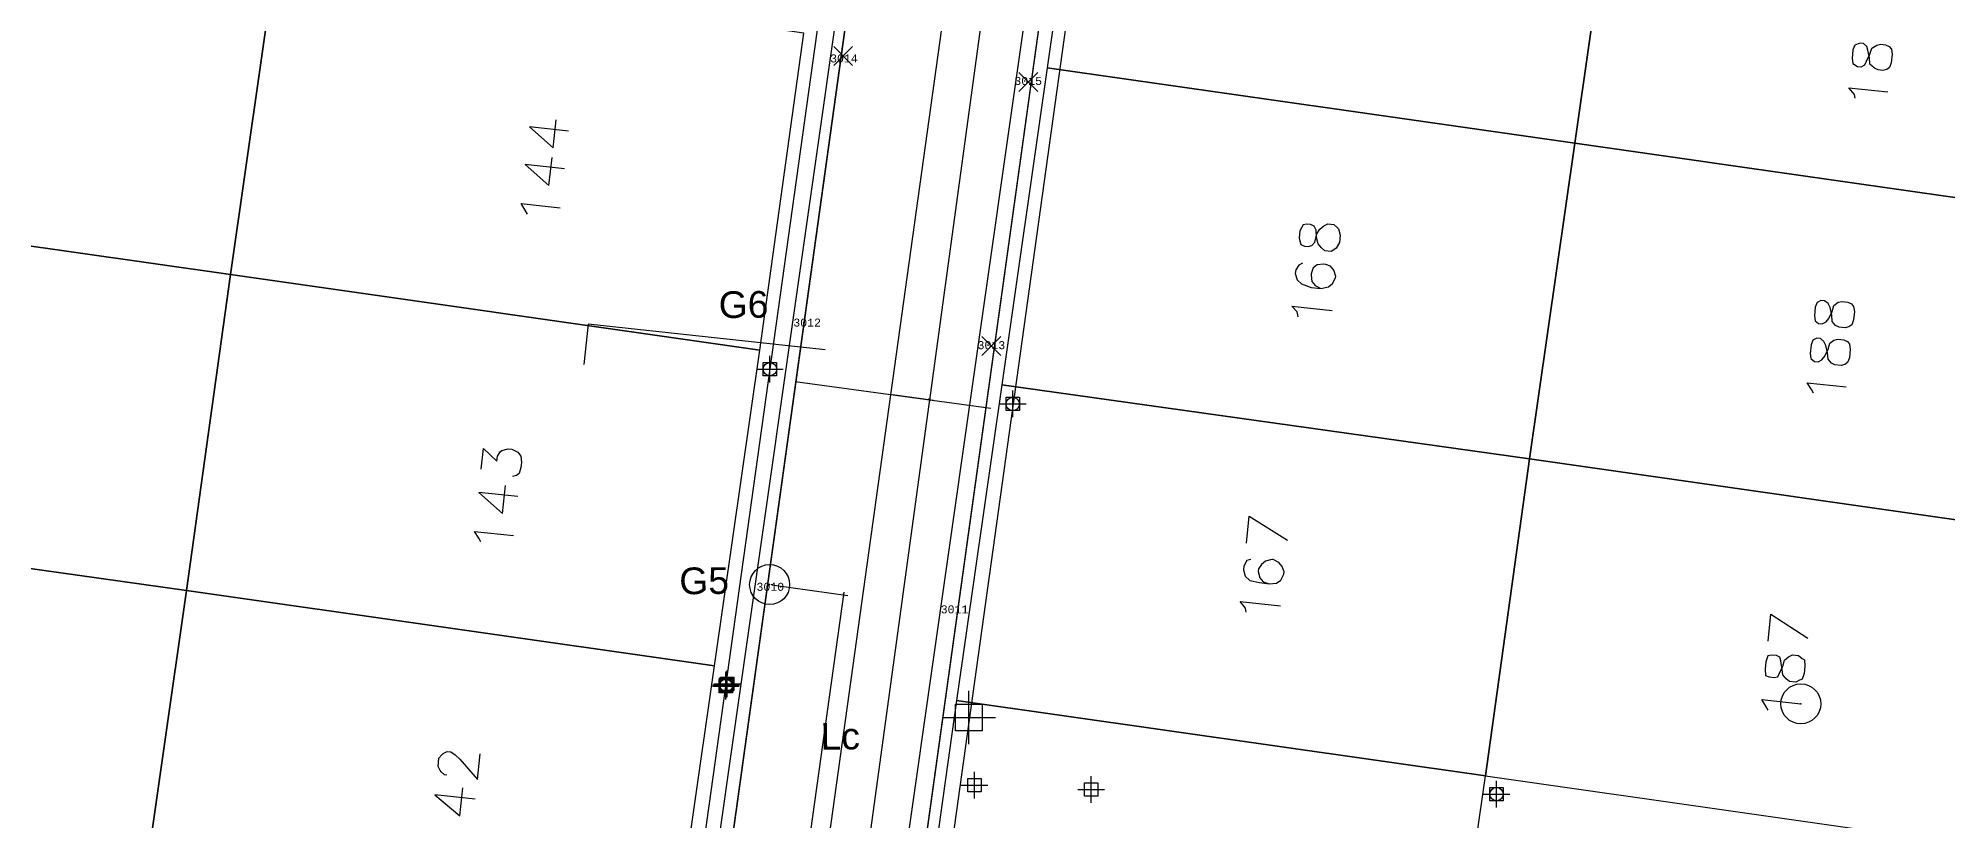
# Model space of a CAD drawing. Header units: metres. Extents: x -977055 to 805873, y -1033982 to 242021.
# Drawn here: x 855.3 to 926.9, y 854.7 to 884 of the extents above; entities that cross this region are included whole.
import ezdxf
from ezdxf.enums import TextEntityAlignment as Align

# ---------------------------------------------------------------- set-up
doc = ezdxf.new("R2010")
doc.units = ezdxf.units.M
doc.header["$PDMODE"] = 32
doc.header["$PDSIZE"] = 1.5
doc.linetypes.add('DASHED', pattern=[0.75, 0.5, -0.25])
for name, color, linetype in [('12-CONDICIONES EXISTENTES', 2, 'Continuous'), ('C-ROAD-PROF-TEXT', 11, 'Continuous'), ('LOTE 243', 6, 'Continuous'), ('PUNTOS V', 4, 'Continuous'), ('V-NODE', 1, 'Continuous')]:
    doc.layers.add(name, color=color, linetype=linetype)
doc.layers.add('PDF2_area escolar', color=7, linetype='Continuous', true_color=0x989898)
doc.layers.add('PDF_Geometry', color=7, linetype='Continuous', true_color=0x797979)
doc.styles.add('CITY2', font='stylu.ttf', dxfattribs={"height": 0.2})
doc.styles.add('MONOTXT4', font='monotxt4.shx')
doc.styles.get("Standard").update_dxf_attribs({"font": 'arial.ttf'})
doc.dimstyles.new('COTAS2', dxfattribs={"dimtxt": 0.02, "dimasz": 0.1, "dimexe": 0.15, "dimexo": 0.08, "dimgap": 0.05, "dimtad": 1, "dimzin": 0, "dimdsep": 46, "dimtxsty": 'CITY2', "dimblk": 'ARCHTICK', "dimcen": 1, "dimdle": 0.1, "dimclrd": 1, "dimclre": 1, "dimclrt": 2, "dimadec": 0, "dimazin": 0, "dimtfac": 1, "dimtofl": 0, "dimtmove": 0, "dimatfit": 3, "dimldrblk": 'ARCHTICK', "dimfxl": 0.18, "dimtolj": 1, "dimtzin": 0, "dimarcsym": 0})

# ---------------------------------------------------------------- blocks, each defined once
blk = doc.blocks.new('*U2295')
at = {"color": 0, "linetype": 'ByBlock', "lineweight": -2, "transparency": 16777216}
for p, q in [((-1, 0), (1, 0)), ((0, -1), (0, 1))]:
    blk.add_line(p, q, dxfattribs=at)
blk.add_circle((0, 0), 0.5, dxfattribs=at)
blk = doc.blocks.new('*U2400', base_point=(881.129, 859.796, 1009.012))
at = {"layer": 'V-NODE', "color": 1, "lineweight": -2, "xscale": 0.5, "yscale": 0.5, "zscale": 0.5}
blk.add_blockref('*U2295', (881.129, 859.796, 1009.012), dxfattribs=at)
blk = doc.blocks.new('*U2403', base_point=(881.108, 859.755, 1008.615))
at = {"layer": 'V-NODE', "color": 1, "lineweight": -2, "xscale": 0.5, "yscale": 0.5, "zscale": 0.5}
blk.add_blockref('*U2295', (881.108, 859.755, 1008.615), dxfattribs=at)
blk = doc.blocks.new('*U2406', base_point=(882.762, 871.632, 1007.232))
at = {"layer": 'V-NODE', "color": 1, "lineweight": -2, "xscale": 0.5, "yscale": 0.5, "zscale": 0.5}
blk.add_blockref('*U2295', (882.762, 871.632, 1007.232), dxfattribs=at)
blk = doc.blocks.new('*U2409', base_point=(891.868, 870.327, 1007.763))
at = {"layer": 'V-NODE', "color": 1, "lineweight": -2, "xscale": 0.5, "yscale": 0.5, "zscale": 0.5}
blk.add_blockref('*U2295', (891.868, 870.327, 1007.763), dxfattribs=at)
blk = doc.blocks.new('*U2415', base_point=(910.007, 855.703, 1010.648))
at = {"layer": 'V-NODE', "color": 1, "lineweight": -2, "xscale": 0.5, "yscale": 0.5, "zscale": 0.5}
blk.add_blockref('*U2295', (910.007, 855.703, 1010.648), dxfattribs=at)
blk = doc.blocks.new('*U2420')
at = {"color": 0, "linetype": 'ByBlock', "lineweight": -2, "transparency": 16777216}
for p, q in [((0, -1), (0, 1)), ((-1, 0), (1, 0))]:
    blk.add_line(p, q, dxfattribs=at)
blk.add_lwpolyline([(-0.5, -0.5), (-0.5, 0.5), (0.5, 0.5), (0.5, -0.5)], close=True, dxfattribs=at)
blk = doc.blocks.new('*U2423', base_point=(890.227, 858.572, 1009.168))
at = {"layer": 'V-NODE', "color": 10, "lineweight": -2}
blk.add_blockref('*U2420', (890.227, 858.572, 1009.168), dxfattribs=at)
blk = doc.blocks.new('*U2498')
at = {"color": 0, "linetype": 'ByBlock', "lineweight": -2, "transparency": 16777216}
for p, q in [((-1, 0), (1, 0)), ((0, -1), (0, 1))]:
    blk.add_line(p, q, dxfattribs=at)
blk.add_lwpolyline([(-0.5, -0.5), (-0.5, 0.5), (0.5, 0.5), (0.5, -0.5)], close=True, dxfattribs=at)
blk = doc.blocks.new('*U2606', base_point=(881.129, 859.796, 1009.012))
at = {"layer": 'V-NODE', "color": 130, "lineweight": -2, "xscale": 0.5, "yscale": 0.5, "zscale": 0.5}
blk.add_blockref('*U2498', (881.129, 859.796, 1009.012), dxfattribs=at)
blk = doc.blocks.new('*U2609', base_point=(881.108, 859.755, 1008.615))
at = {"layer": 'V-NODE', "color": 130, "lineweight": -2, "xscale": 0.5, "yscale": 0.5, "zscale": 0.5}
blk.add_blockref('*U2498', (881.108, 859.755, 1008.615), dxfattribs=at)
blk = doc.blocks.new('*U2612', base_point=(882.762, 871.632, 1007.232))
at = {"layer": 'V-NODE', "color": 130, "lineweight": -2, "xscale": 0.5, "yscale": 0.5, "zscale": 0.5}
blk.add_blockref('*U2498', (882.762, 871.632, 1007.232), dxfattribs=at)
blk = doc.blocks.new('*U2615', base_point=(890.192, 858.46, 1009.163))
at = {"layer": 'V-NODE', "color": 130, "lineweight": -2, "xscale": 0.5, "yscale": 0.5, "zscale": 0.5}
blk.add_blockref('*U2498', (890.192, 858.46, 1009.163), dxfattribs=at)
blk = doc.blocks.new('*U2618', base_point=(891.868, 870.327, 1007.763))
at = {"layer": 'V-NODE', "color": 130, "lineweight": -2, "xscale": 0.5, "yscale": 0.5, "zscale": 0.5}
blk.add_blockref('*U2498', (891.868, 870.327, 1007.763), dxfattribs=at)
blk = doc.blocks.new('*U2624', base_point=(910.007, 855.703, 1010.648))
at = {"layer": 'V-NODE', "color": 130, "lineweight": -2, "xscale": 0.5, "yscale": 0.5, "zscale": 0.5}
blk.add_blockref('*U2498', (910.007, 855.703, 1010.648), dxfattribs=at)
blk = doc.blocks.new('*U2633', base_point=(890.227, 858.572, 1009.168))
at = {"layer": 'V-NODE', "color": 130, "lineweight": -2, "xscale": 0.5, "yscale": 0.5, "zscale": 0.5}
blk.add_blockref('*U2498', (890.227, 858.572, 1009.168), dxfattribs=at)
blk = doc.blocks.new('*U2636', base_point=(881.157, 859.835, 1008.632))
at = {"layer": 'V-NODE', "color": 130, "lineweight": -2, "xscale": 0.5, "yscale": 0.5, "zscale": 0.5}
blk.add_blockref('*U2498', (881.157, 859.835, 1008.632), dxfattribs=at)
blk = doc.blocks.new('base')
at = {"layer": 'PDF_Geometry', "lineweight": 25, "extrusion": (-0.000787417, 0.063364, 0.99799), "elevation": 0.026}
for points in [[(-314.355, -197.288), (-299.601, -195.681), (-292.744, -194.188), (-282.663, -192.111), (-274.476, -190.361), (-258.037, -185.154), (-248.029, -180.61), (-240.539, -177.71), (-228.643, -174.042), (-222.733, -172.714), (-217.384, -171.04), (-209.935, -169.248), (-202.16, -164.759), (-196.196, -160.284), (-195.073, -159.817), (-178.095, -157.457), (-154.298, -156.614), (-136.667, -154.611), (-124.436, -153.164), (-118.066, -151.474), (-100.79, -146.646), (-80.955, -140.967), (-73.385, -139.328), (-61.694, -135.822), (-40.504, -131.604), (-37.727, -130.872), (-17.661, -129.441), (1.311, -127.461), (21.092, -124.929), (41.006, -122.83), (47.376, -123.458), (63.592, -123.186), (81.402, -124.312), (85.639, -96.072), (88.705, -66.393), (92.811, -40.781), (97.16, -22.386), (100.596, -1.562), (102.483, 8.32), (109.691, 37.361), (117.528, 76.62), (126.217, 115.638), (131.513, 149.592), (134.682, 173.973), (136.916, 195.591), (139.956, 229.678), (141.558, 250.676), (142.614, 271.37), (143.252, 283.21), (147.066, 312.938), (152.58, 355.631), (153.554, 396.042), (150.869, 418.02), (151.777, 438.639), (150.959, 458.028), (151.777, 438.639), (150.869, 418.02), (153.554, 396.042), (152.58, 355.631), (147.066, 312.938), (143.252, 283.21), (142.614, 271.37), (141.558, 250.676), (139.956, 229.678), (136.916, 195.591), (134.682, 173.973), (131.513, 149.592), (126.217, 115.638), (117.528, 76.62), (109.691, 37.361), (102.483, 8.32), (100.596, -1.562), (97.16, -22.386), (92.811, -40.781), (88.705, -66.393), (85.639, -96.072), (81.402, -124.312), (63.592, -123.186), (47.376, -123.458), (41.006, -122.83), (21.092, -124.929), (1.311, -127.461), (-17.661, -129.441), (-37.727, -130.872), (-40.504, -131.604), (-61.694, -135.822), (-73.385, -139.328), (-80.955, -140.967), (-100.79, -146.646), (-118.066, -151.474), (-124.436, -153.164), (-136.667, -154.611), (-154.298, -156.614), (-178.095, -157.457), (-195.073, -159.817), (-196.196, -160.284), (-202.16, -164.759), (-209.935, -169.248), (-217.384, -171.04), (-222.733, -172.714), (-228.643, -174.042), (-240.539, -177.71), (-248.029, -180.61), (-258.037, -185.154), (-274.476, -190.361), (-282.663, -192.111), (-292.744, -194.188), (-299.601, -195.681), (-314.355, -197.288), (-312.178, -178.446), (-309.146, -157.898), (-306.876, -132.899), (-305.823, -118.002), (-298.643, -78.802), (-291.055, -45.077), (-282.252, -15.116), (-275.645, 10.473), (-270.319, 33.898), (-263.825, 63.164), (-258.15, 86.408), (-284.424, 123.888)], [(8.705, 193.58), (-11.713, 61.957), (-10.362, 60.079), (28.101, 54.1), (29.985, 55.496), (58.5, 239.445)], [(-39.044, 135.316), (-39.014, 135.174), (-38.813, 134.918), (-40.276, 135.094)], [(9.212, 135.948), (10.675, 135.772), (9.797, 136.573), (9.671, 135.522)], [(9.383, 137.365), (10.845, 137.189), (9.968, 137.99), (9.841, 136.939)], [(10.791, 139.05), (10.866, 138.902), (11.022, 138.651), (9.559, 138.828)], [(-18.25, 141.251), (-18.102, 141.326), (-17.988, 141.497), (-17.972, 141.634), (-18.036, 141.874), (-18.202, 142.033), (-18.557, 142.169), (-18.922, 142.213), (-19.208, 142.154), (-19.361, 142.034), (-19.48, 141.816), (-19.486, 141.77), (-19.422, 141.531), (-19.301, 141.377), (-19.124, 141.31), (-19.033, 141.299), (-18.798, 141.317), (-18.645, 141.437), (-18.572, 141.66), (-18.566, 141.706), (-18.584, 141.94), (-18.705, 142.094), (-18.922, 142.213)], [(-18.053, 143.267), (-18.03, 143.079), (-17.823, 142.869), (-19.332, 143.05)], [(-0.31, 144.283), (8.557, 143.214), (8.739, 144.723)], [(-37.34, 146.379), (-37.265, 146.231), (-37.11, 145.98), (-38.572, 146.157)], [(12.639, 148.612), (12.545, 147.835), (12.046, 148.312), (12.024, 148.129), (11.911, 147.958), (11.86, 147.917), (11.62, 147.853), (11.483, 147.87), (11.265, 147.989), (11.145, 148.143), (11.127, 148.377), (11.149, 148.559), (11.222, 148.783), (11.324, 148.863), (11.467, 148.892)], [(11.281, 149.656), (12.744, 149.48), (11.866, 150.281), (11.74, 149.23)], [(-16.013, 151.739), (-16.134, 150.734), (-17.554, 151.647)], [(12.69, 151.342), (12.764, 151.193), (12.92, 150.943), (11.457, 151.119)], [(-16.169, 152.361), (-16.027, 152.39), (-15.908, 152.608), (-15.891, 152.745), (-15.955, 152.984), (-16.122, 153.143), (-16.482, 153.233), (-16.847, 153.277), (-17.127, 153.265), (-17.281, 153.144), (-17.4, 152.926), (-17.411, 152.835), (-17.341, 152.641), (-17.221, 152.487), (-17.003, 152.369), (-16.958, 152.363), (-16.718, 152.427), (-16.564, 152.548), (-16.451, 152.719), (-16.44, 152.811), (-16.504, 153.05), (-16.624, 153.204), (-16.847, 153.277)], [(-15.978, 154.332), (-15.949, 154.189), (-15.748, 153.933), (-17.257, 154.115)], [(-35.525, 155.667), (-35.646, 154.661), (-37.021, 155.569)], [(-35.491, 158.259), (-35.416, 158.111), (-35.261, 157.861), (-36.724, 158.037)], [(14.067, 160.079), (14.158, 160.068), (14.284, 159.96), (14.325, 159.909), (14.399, 159.761), (14.361, 159.441), (14.253, 159.315), (14.202, 159.274), (14.054, 159.199), (13.916, 159.216), (13.745, 159.329), (13.578, 159.489), (12.93, 160.262), (12.814, 159.302)], [(13.018, 160.994), (14.526, 160.812), (13.603, 161.619), (13.476, 160.567)]]:
    blk.add_lwpolyline(points, dxfattribs=at)
blk.add_lwpolyline([(-45.276, 166.718), (-60.33, 69.484), (-58.98, 67.605), (-20.511, 61.672), (-18.633, 63.023), (0.247, 184.698, 0.636424), (-2.755, 186.728), (-17.682, 177.908)], format="xyb", dxfattribs=at)
for points in [[(-28.515, 136.876), (-30.364, 124.996), (-10.604, 121.966), (-8.76, 133.801)], [(-48.315, 139.958), (-50.118, 128.072), (-30.364, 124.996), (-28.515, 136.876)], [(21.946, 141.184), (20.097, 129.304), (39.857, 126.274), (41.7, 138.109)], [(2.145, 144.265), (0.343, 132.38), (20.097, 129.304), (21.946, 141.184)], [(-38.946, 133.821), (-38.969, 134.009), (-39.141, 134.122), (-39.278, 134.139), (-39.426, 134.064), (-39.489, 133.932), (-39.613, 133.669), (-39.686, 133.446), (-39.886, 133.331), (-40.028, 133.302), (-40.211, 133.324), (-40.343, 133.386), (-40.423, 133.489), (-40.447, 133.677), (-40.408, 133.997), (-40.34, 134.174), (-40.238, 134.255), (-40.095, 134.284), (-39.913, 134.262), (-39.781, 134.199), (-39.615, 134.04), (-39.596, 133.806), (-39.538, 133.521), (-39.509, 133.378), (-39.383, 133.27), (-39.246, 133.254), (-39.052, 133.323), (-38.984, 133.501)], [(-26.672, 148.711), (-28.515, 136.876), (-8.76, 133.801), (-6.912, 145.681)], [(-46.472, 151.792), (-48.315, 139.958), (-28.515, 136.876), (-26.672, 148.711)], [(23.743, 153.024), (21.946, 141.184), (41.7, 138.109), (43.549, 149.989)], [(-18.132, 140.309), (-18.195, 140.548), (-18.327, 140.611), (-18.464, 140.627), (-18.607, 140.598), (-18.715, 140.472), (-18.799, 140.157), (-18.912, 139.986), (-19.066, 139.865), (-19.214, 139.79), (-19.443, 139.818), (-19.569, 139.926), (-19.609, 139.977), (-19.673, 140.216), (-19.64, 140.491), (-19.521, 140.708), (-19.47, 140.748), (-19.322, 140.823), (-19.093, 140.796), (-18.967, 140.688), (-18.846, 140.534), (-18.783, 140.295), (-18.77, 140.015), (-18.695, 139.867), (-18.563, 139.804), (-18.426, 139.788), (-18.284, 139.817), (-18.165, 140.035)], [(3.989, 156.1), (2.145, 144.265), (21.946, 141.184), (23.743, 153.024)], [(-37.412, 143.467), (-37.436, 143.655), (-37.562, 143.763), (-37.699, 143.779), (-37.847, 143.704), (-37.955, 143.578), (-38.08, 143.315), (-38.153, 143.092), (-38.307, 142.971), (-38.449, 142.942), (-38.678, 142.97), (-38.81, 143.032), (-38.89, 143.134), (-38.914, 143.323), (-38.875, 143.643), (-38.807, 143.82), (-38.705, 143.9), (-38.562, 143.93), (-38.334, 143.902), (-38.202, 143.84), (-38.082, 143.686), (-38.063, 143.452), (-38.005, 143.167), (-37.93, 143.019), (-37.804, 142.911), (-37.667, 142.894), (-37.519, 142.969), (-37.451, 143.147)], [(-37.242, 144.883), (-37.265, 145.072), (-37.392, 145.18), (-37.529, 145.196), (-37.677, 145.121), (-37.785, 144.995), (-37.909, 144.732), (-37.982, 144.509), (-38.136, 144.388), (-38.279, 144.359), (-38.507, 144.387), (-38.639, 144.449), (-38.719, 144.551), (-38.743, 144.74), (-38.704, 145.06), (-38.637, 145.237), (-38.534, 145.317), (-38.392, 145.347), (-38.163, 145.319), (-38.031, 145.257), (-37.911, 145.103), (-37.893, 144.869), (-37.834, 144.584), (-37.759, 144.436), (-37.633, 144.328), (-37.496, 144.311), (-37.348, 144.386), (-37.28, 144.564)], [(-24.869, 160.596), (-26.672, 148.711), (-6.912, 145.681), (-5.069, 157.515)], [(-44.623, 163.672), (-46.472, 151.792), (-26.672, 148.711), (-24.869, 160.596)], [(25.592, 164.904), (23.743, 153.024), (43.549, 149.989), (45.346, 161.829)], [(5.837, 167.98), (3.989, 156.1), (23.743, 153.024), (25.592, 164.904)], [(-35.399, 156.718), (-35.417, 156.952), (-35.548, 157.014), (-35.731, 157.036), (-35.874, 157.007), (-35.936, 156.875), (-36.061, 156.612), (-36.134, 156.389), (-36.287, 156.268), (-36.436, 156.194), (-36.664, 156.221), (-36.79, 156.329), (-36.876, 156.386), (-36.894, 156.62), (-36.861, 156.894), (-36.788, 157.117), (-36.691, 157.152), (-36.543, 157.227), (-36.314, 157.199), (-36.188, 157.091), (-36.068, 156.938), (-36.044, 156.749), (-35.991, 156.418), (-35.962, 156.276), (-35.83, 156.213), (-35.647, 156.191), (-35.505, 156.221), (-35.432, 156.444)], [(-23.026, 172.431), (-24.869, 160.596), (-5.069, 157.515), (-3.266, 169.401)]]:
    blk.add_lwpolyline(points, close=True, dxfattribs=at)
blk = doc.blocks.new('*U3517')
at = {"color": 0, "linetype": 'ByBlock', "lineweight": -2, "transparency": 16777216}
for p, q in [((-0.71, -0.71), (0.71, 0.71)), ((-0.71, 0.71), (0.71, -0.71))]:
    blk.add_line(p, q, dxfattribs=at)
blk = doc.blocks.new('*U3523', base_point=(891.07, 872.5, 1006.45))
at = {"layer": 'V-NODE', "lineweight": -2, "xscale": 0.5, "yscale": 0.5, "zscale": 0.5}
blk.add_blockref('*U3517', (891.07, 872.5, 1006.45), dxfattribs=at)
blk = doc.blocks.new('*U3526', base_point=(885.51, 883.37, 1005.8))
at = {"layer": 'V-NODE', "lineweight": -2, "xscale": 0.5, "yscale": 0.5, "zscale": 0.5}
blk.add_blockref('*U3517', (885.51, 883.37, 1005.8), dxfattribs=at)
blk = doc.blocks.new('*U3529', base_point=(892.45, 882.4, 1005.8))
at = {"layer": 'V-NODE', "lineweight": -2, "xscale": 0.5, "yscale": 0.5, "zscale": 0.5}
blk.add_blockref('*U3517', (892.45, 882.4, 1005.8), dxfattribs=at)
blk = doc.blocks.new('_ArchTick')
at = {"color": 0, "linetype": 'ByBlock', "const_width": 0.15}
blk.add_lwpolyline([(-0.5, -0.5), (0.5, 0.5)], dxfattribs=at)
blk = doc.blocks.new('*D3909')
at = {"layer": 'Defpoints', "color": 0, "transparency": 16777216}
for p in [(893.078, 912.286, 1001.631), (887.28, 870.688, 1001.631), (888.749, 870.487)]:
    blk.add_point(p, dxfattribs=at)
at = {"layer": 'PUNTOS V', "color": 1, "lineweight": -2, "transparency": 16777216}
blk.add_line((894.462, 912.197), (888.735, 870.387), dxfattribs=at)
at = {"layer": 'PUNTOS V', "color": 1, "linetype": 'Continuous', "lineweight": -2, "transparency": 16777216}
for p, q in [((893.157, 912.275), (894.597, 912.078)), ((887.359, 870.677), (888.897, 870.466))]:
    blk.add_line(p, q, dxfattribs=at)
at = {"layer": 'PUNTOS V', "color": 1, "lineweight": -2, "transparency": 16777216, "xscale": 0.1, "yscale": 0.1, "zscale": 0.1}
for p, rotation in [((894.449, 912.098), 82.20016824873524), ((888.749, 870.487), 262.2001682487353)]:
    blk.add_blockref('_ArchTick', p, dxfattribs=dict(at, rotation=rotation))
at = {"layer": 'PUNTOS V', "color": 2, "transparency": 16777216, "insert": (891.445, 891.313), "char_height": 0.2, "attachment_point": 5, "rotation": 82.20017, "style": 'CITY2'}
blk.add_mtext('\\A1;42.00', dxfattribs=at)
blk = doc.blocks.new('*D3910')
at = {"layer": 'Defpoints', "color": 0, "transparency": 16777216}
for p in [(887.28, 870.688, 1001.631), (881.482, 829.09, 1001.631), (883.049, 828.875)]:
    blk.add_point(p, dxfattribs=at)
at = {"layer": 'PUNTOS V', "color": 1, "linetype": 'Continuous', "lineweight": -2, "transparency": 16777216}
for p, q in [((887.359, 870.677), (888.897, 870.466)), ((881.561, 829.079), (883.197, 828.855))]:
    blk.add_line(p, q, dxfattribs=at)
at = {"layer": 'PUNTOS V', "color": 1, "lineweight": -2, "transparency": 16777216}
blk.add_line((888.762, 870.586), (883.035, 828.776), dxfattribs=at)
at = {"layer": 'PUNTOS V', "color": 1, "lineweight": -2, "transparency": 16777216, "xscale": 0.1, "yscale": 0.1, "zscale": 0.1}
for p, rotation in [((888.749, 870.487), 82.20016824873524), ((883.049, 828.875), 262.2001682487353)]:
    blk.add_blockref('_ArchTick', p, dxfattribs=dict(at, rotation=rotation))
at = {"layer": 'PUNTOS V', "color": 2, "transparency": 16777216, "insert": (885.745, 849.702), "char_height": 0.2, "attachment_point": 5, "rotation": 82.20017, "style": 'CITY2'}
blk.add_mtext('\\A1;42.00', dxfattribs=at)
blk = doc.blocks.new('*D4012')
at = {"layer": '12-CONDICIONES EXISTENTES', "color": 1, "linetype": 'Continuous', "lineweight": -2, "transparency": 16777216}
for p, q in [((882.831, 863.547), (885.684, 863.149)), ((878.69, 833.834), (881.543, 833.436))]:
    blk.add_line(p, q, dxfattribs=at)
at = {"layer": '12-CONDICIONES EXISTENTES', "color": 1, "lineweight": -2, "transparency": 16777216}
blk.add_line((881.381, 833.358), (885.549, 863.269), dxfattribs=at)
at = {"layer": 'Defpoints', "color": 0, "transparency": 16777216}
for p in [(882.752, 863.558), (885.535, 863.17), (878.611, 833.845)]:
    blk.add_point(p, dxfattribs=at)
at = {"layer": '12-CONDICIONES EXISTENTES', "color": 1, "lineweight": -2, "transparency": 16777216, "xscale": 0.1, "yscale": 0.1, "zscale": 0.1}
for p, rotation in [((885.535, 863.17), 82.06598580568269), ((881.394, 833.457), 262.0659858056827)]:
    blk.add_blockref('_ArchTick', p, dxfattribs=dict(at, rotation=rotation))
at = {"layer": '12-CONDICIONES EXISTENTES', "color": 2, "transparency": 16777216, "insert": (883.313, 848.339), "char_height": 0.2, "attachment_point": 5, "rotation": 82.06599, "style": 'CITY2'}
blk.add_mtext('\\A1;30.00', dxfattribs=at)
blk = doc.blocks.new('*D5337')
at = {"color": 1, "linetype": 'Continuous', "lineweight": -2, "transparency": 16777216}
for p, q in [((879.321, 839.447), (907.47, 1041.662)), ((886.452, 838.455), (914.601, 1040.669))]:
    blk.add_line(p, q, dxfattribs=at)
at = {"color": 1, "lineweight": -2, "transparency": 16777216}
blk.add_line((907.35, 1041.527), (914.679, 1040.507), dxfattribs=at)
at = {"layer": 'Defpoints', "color": 0, "transparency": 16777216}
for p in [(914.58, 1040.521), (879.31, 839.368, 1010.921), (886.441, 838.375, 1010.921)]:
    blk.add_point(p, dxfattribs=at)
at = {"color": 1, "lineweight": -2, "transparency": 16777216, "xscale": 0.1, "yscale": 0.1, "zscale": 0.1}
for p, rotation in [((907.449, 1041.514), 172.075246697287), ((914.58, 1040.521), 352.075246697287)]:
    blk.add_blockref('_ArchTick', p, dxfattribs=dict(at, rotation=rotation))
at = {"color": 2, "transparency": 16777216, "insert": (911.036, 1041.174), "char_height": 0.2, "attachment_point": 5, "rotation": 352.07525, "style": 'CITY2'}
blk.add_mtext('\\A1;7.20', dxfattribs=at)

msp = doc.modelspace()

# ---------------------------------------------------------------- linework, layer by layer
at = {"elevation": 1919.0953}
msp.add_lwpolyline([(913.89995, 1035.63386), (915.71758, 1036.92054), (905.327, 1038.372), (906.76699, 1036.61412), (879.32333, 839.46403), (886.45039, 838.44132), (913.89995, 1035.63386)], dxfattribs=at)
at = {"layer": '12-CONDICIONES EXISTENTES', "color": 1}
msp.add_point((882.752, 863.558), dxfattribs=at)
at = {"layer": 'PUNTOS V', "color": 1}
for points, elevation in [([(880.99061, 825.33033), (910.54652, 1037.65447)], 1010.921), ([(877.00719, 822.82532), (906.7622, 1036.57971)], 1010.921), ([(886.19302, 836.59243), (913.88579, 1035.5321)], 1010.921), ([(876.12576, 824.02427), (889.42386, 919.27743)], 1010.921), ([(888.602, 846.645), (898.536, 918.009)], 1010.921), ([(883.71301, 871.17636), (891.05035, 870.17129)], 1001.631)]:
    msp.add_lwpolyline(points, dxfattribs=dict(at, elevation=elevation))
at = {"layer": 'PUNTOS V', "color": 4}
msp.add_point((921.41649, 859.08697, 1009.07814), dxfattribs=at)

# ---------------------------------------------------------------- block references
at = {"layer": 'PDF2_area escolar'}
msp.add_blockref('base', (882.736, 1016.336, 999.038), dxfattribs=at)
at = {"layer": 'V-NODE'}
for name, p in [('*U3526', (885.51, 883.37, 1005.8)), ('*U3529', (892.45, 882.4, 1005.8)), ('*U3523', (891.07, 872.5, 1006.45)), ('*U2406', (882.762, 871.632, 1007.232)), ('*U2612', (882.762, 871.632, 1007.232)), ('*U2409', (891.868, 870.327, 1007.763)), ('*U2618', (891.868, 870.327, 1007.763)), ('*U2403', (881.108, 859.755, 1008.615)), ('*U2609', (881.108, 859.755, 1008.615)), ('*U2400', (881.129, 859.796, 1009.012)), ('*U2606', (881.129, 859.796, 1009.012)), ('*U2636', (881.157, 859.835, 1008.632)), ('*U2423', (890.227, 858.572, 1009.168)), ('*U2633', (890.43749, 856.03595, 1009.168)), ('*U2615', (894.80992, 855.87559, 1009.163)), ('*U2415', (910.007, 855.703, 1010.648)), ('*U2624', (910.007, 855.703, 1010.648))]:
    msp.add_blockref(name, p, dxfattribs=at)

# ---------------------------------------------------------------- texts
at = {"layer": 'C-ROAD-PROF-TEXT', "color": 11, "linetype": 'Continuous', "lineweight": -3, "char_height": 1, "attachment_point": 8, "rotation": 0.5711077}
for s, insert in [('{\\C2;G6}', (881.78083, 873.54133, 1008.12925)), ('{\\C2;G5}', (880.30145, 863.18756, 1008.78546)), ('{\\C2;Lc}', (885.40515, 857.35848, 1009.40013))]:
    msp.add_mtext(s, dxfattribs=dict(at, insert=insert))
at = {"layer": 'LOTE 243', "color": 1, "linetype": 'DASHED', "style": 'MONOTXT4'}
for s, p in [('3014', (885.01997, 883.43226, 2015.56456)), ('3015', (891.92833, 882.58665, 2015.56456)), ('3012', (883.63946, 873.528, 2015.56456)), ('3013', (890.54782, 872.6824, 2015.56456)), ('3010', (882.25896, 863.62375, 2015.56456)), ('3011', (889.16732, 862.77815, 2015.56456))]:
    msp.add_text(s, height=0.3, dxfattribs=at).set_placement(p, align=Align.TOP_LEFT)

# ---------------------------------------------------------------- dimensions: what is measured, and where the dimension line sits
dim = msp.add_aligned_dim(p1=(879.30998, 839.3681, 1010.921), p2=(886.44122, 838.37542, 1010.921), distance=204.0945, dimstyle='COTAS2')
dim.commit()
dim.dimension.update_dxf_attribs({"geometry": '*D5337', "text_midpoint": (911.03638, 1041.17356)})
at = {"layer": '12-CONDICIONES EXISTENTES', "color": 1}
dim = msp.add_linear_dim(base=(885.53532, 863.1701), p1=(878.611, 833.845), p2=(882.752, 863.558), angle=82.0659858, dimstyle='COTAS2', dxfattribs=at)
dim.commit()
dim.dimension.update_dxf_attribs({"geometry": '*D4012', "text_midpoint": (883.46539, 848.31768), "dimtype": 161})
at = {"layer": 'PUNTOS V', "color": 1}
for base, p1, p2, picture, middle in [((888.74878, 870.48656), (893.07784, 912.28577, 1001.631), (887.27972, 870.68779, 1001.631), '*D3909', (891.44498, 891.31334)), ((883.04884, 828.87514), (887.27972, 870.68779, 1001.631), (881.48159, 829.08982, 1001.631), '*D3910', (885.74505, 849.70191))]:
    dim = msp.add_linear_dim(base=base, p1=p1, p2=p2, angle=82.2001682, dimstyle='COTAS2', override={"dimtmove": 1}, dxfattribs=at)
    dim.commit()
    dim.dimension.update_dxf_attribs({"geometry": picture, "text_midpoint": middle})

doc.saveas('drawing.dxf')
